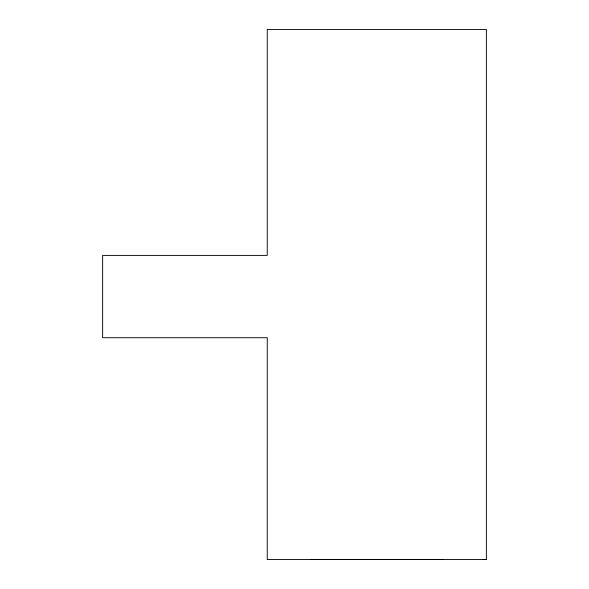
<?xml version="1.0" encoding="UTF-8"?>
<svg xmlns="http://www.w3.org/2000/svg" width="589" height="589" viewBox="0 0 589 589"><rect width="100%" height="100%" fill="white"/><g stroke="black" fill="none" stroke-linecap="round" stroke-linejoin="round"><path stroke-width="0.88" d="M482.641 559.513L486.374 559.476L486.374 29.45L267.251 29.45L267.251 255.398L102.626 255.398L102.626 337.718L267.251 337.718L267.244 559.55L486.374 559.476M310.55 559.432L443.075 559.432"/></g></svg>
